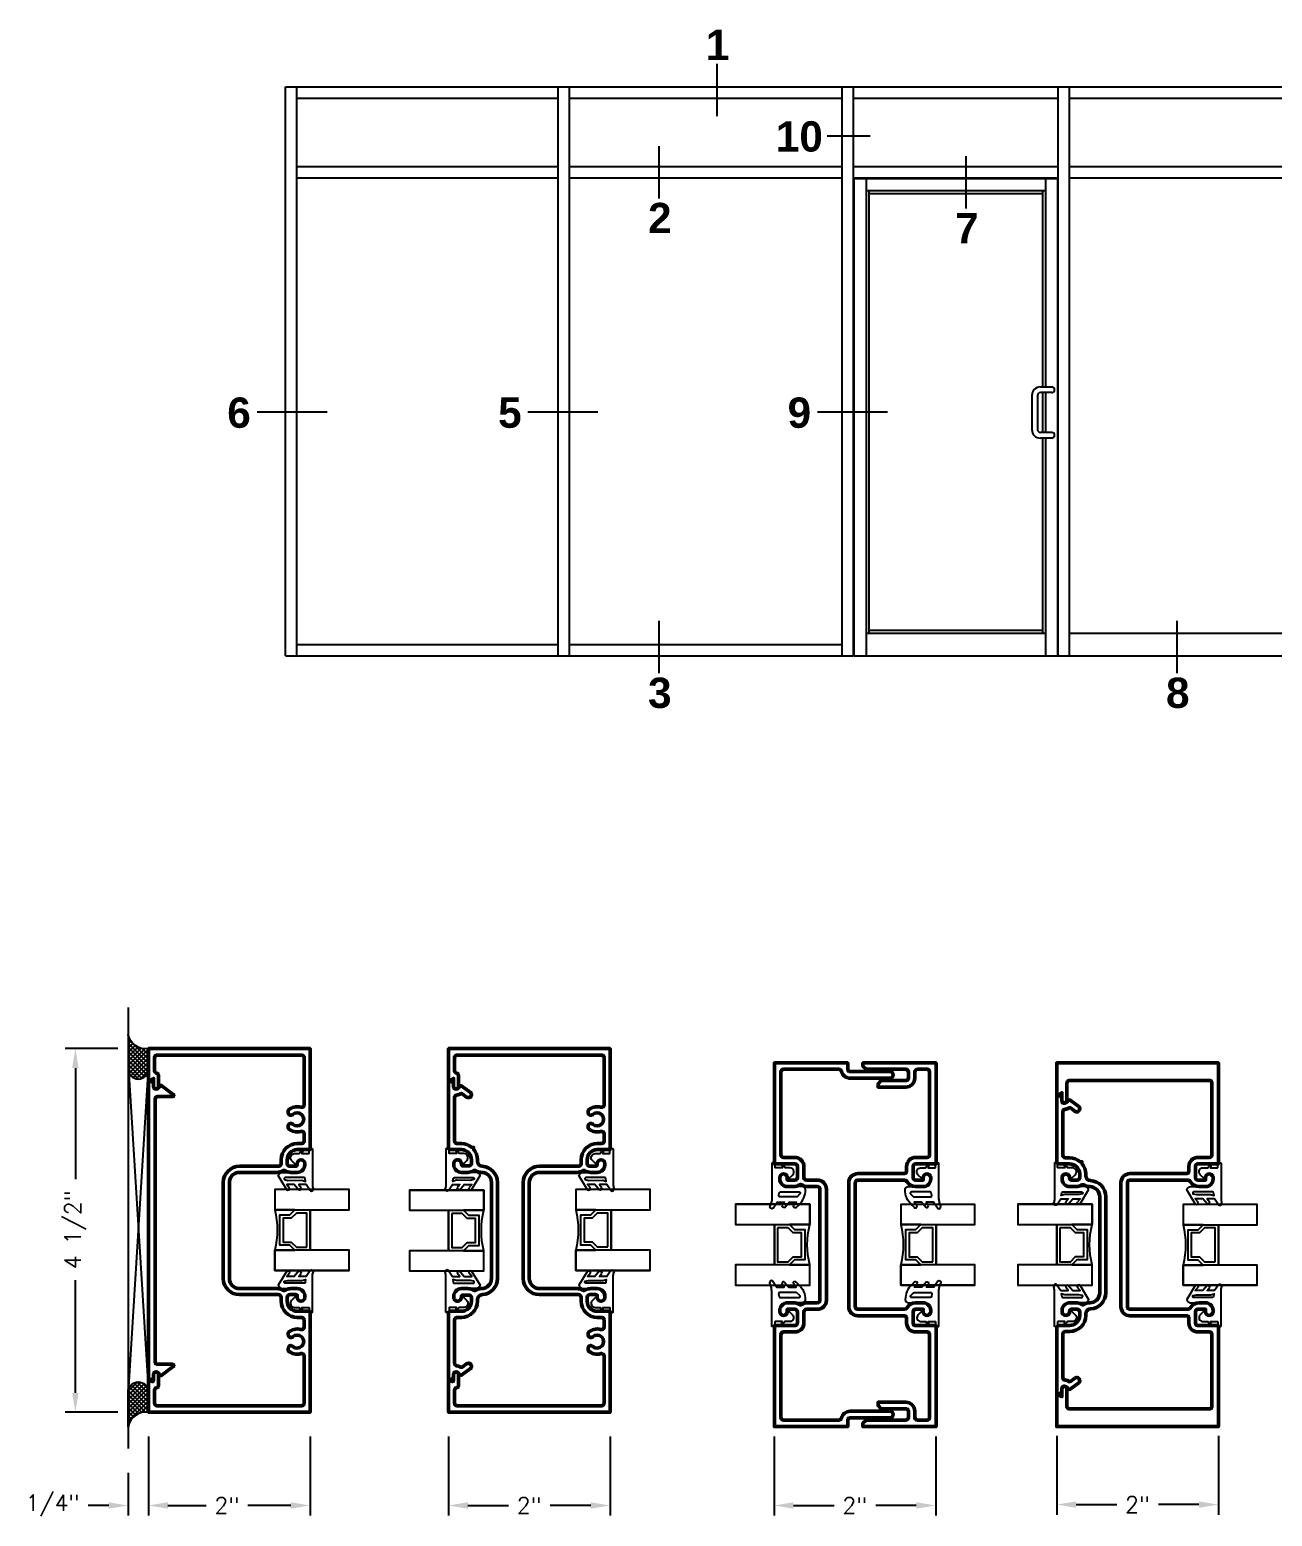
# Model space of a CAD drawing. Extents: x 0 to 63.4, y 0 to 11.8.
# Drawn here: x 0.068 to 3.913, y 5.758 to 10.357 of the extents above; entities that cross this region are included whole.
import ezdxf
from ezdxf.enums import TextEntityAlignment as Align

# ---------------------------------------------------------------- set-up
doc = ezdxf.new("R2010")
doc.units = 0
doc.header["$MEASUREMENT"] = 0
doc.layers.get('Defpoints').update_dxf_attribs({"linetype": 'CONTINUOUS'})
for name, color, linetype in [('R-Anno-Dims', 3, 'CONTINUOUS'), ('R-Anno-Text', 6, 'CONTINUOUS'), ('R-Det1', 4, 'CONTINUOUS'), ('R-Det2', 2, 'CONTINUOUS'), ('R-Det3', 5, 'CONTINUOUS'), ('R-Otln', 1, 'CONTINUOUS'), ('R-Pat1', 5, 'CONTINUOUS')]:
    doc.layers.add(name, color=color, linetype=linetype)
doc.styles.get("Standard").update_dxf_attribs({"font": 'simplex'})
doc.styles.add('style1', font='arialbd.ttf')
doc.dimstyles.new('1-4size', dxfattribs={"dimtxt": 0.05, "dimasz": 0.06, "dimexe": 0.03125, "dimexo": 0.03125, "dimgap": 0.03125, "dimtad": 0, "dimdec": 5, "dimlfac": 4, "dimzin": 4, "dimdsep": 46, "dimlunit": 5, "dimtxsty": 'Standard', "dimcen": 0, "dimclrd": 256, "dimclre": 256, "dimclrt": 256, "dimadec": 0, "dimazin": 1, "dimtfac": 1, "dimtdec": 5, "dimtofl": 0, "dimtmove": 0, "dimatfit": 3, "dimfxl": 1, "dimfrac": 2, "dimtolj": 1, "dimtzin": 4, "dimarcsym": 0})
pattern_1 = [(45, (0.049495, 5.424134), (-0.006629126, 0.006629126), []), (135, (0.049495, 5.424134), (-0.006629126, -0.006629126), [])]

# ---------------------------------------------------------------- blocks, each defined once
blk = doc.blocks.new('*D203')
at = {"layer": 'Defpoints', "color": 0, "transparency": 16777216}
for p in [(0.4361, 6.0359), (0.3728, 5.9244), (0.4361, 5.7917)]:
    blk.add_point(p, dxfattribs=at)
at = {"layer": 'R-Anno-Dims', "lineweight": -2, "transparency": 16777216}
for p, q in [((0.4361, 6.0046), (0.4361, 5.7604)), ((0.3728, 5.8931), (0.3728, 5.7604)), ((0.3128, 5.7917), (0.249, 5.7917)), ((0.4961, 5.7917), (0.5561, 5.7917))]:
    blk.add_line(p, q, dxfattribs=at)
at = {"layer": 'R-Anno-Dims', "transparency": 16777216}
for points in [[(0.3128, 5.8017), (0.3128, 5.7817), (0.3728, 5.7917)], [(0.4961, 5.8017), (0.4961, 5.7817), (0.4361, 5.7917)]]:
    blk.add_solid(points, dxfattribs=at)
at = {"layer": 'R-Anno-Dims', "transparency": 16777216, "insert": (0.1392, 5.7917), "char_height": 0.05, "attachment_point": 5}
blk.add_mtext('\\A1;1/4"', dxfattribs=at)
blk = doc.blocks.new('*D183')
at = {"layer": 'Defpoints', "color": 0, "transparency": 16777216}
for p in [(0.4361, 6.0359), (0.9361, 6.0359), (0.9361, 5.7917)]:
    blk.add_point(p, dxfattribs=at)
at = {"layer": 'R-Anno-Dims', "lineweight": -2, "transparency": 16777216}
for p, q in [((0.4361, 6.0046), (0.4361, 5.7604)), ((0.9361, 6.0046), (0.9361, 5.7604)), ((0.4961, 5.7917), (0.6142, 5.7917)), ((0.8761, 5.7917), (0.7433, 5.7917))]:
    blk.add_line(p, q, dxfattribs=at)
at = {"layer": 'R-Anno-Dims', "transparency": 16777216}
for points in [[(0.4961, 5.8017), (0.4961, 5.7817), (0.4361, 5.7917)], [(0.8761, 5.8017), (0.8761, 5.7817), (0.9361, 5.7917)]]:
    blk.add_solid(points, dxfattribs=at)
at = {"layer": 'R-Anno-Dims', "transparency": 16777216, "insert": (0.6788, 5.7917), "char_height": 0.05, "attachment_point": 5}
blk.add_mtext('\\A1;2"', dxfattribs=at)
blk = doc.blocks.new('*D184')
at = {"layer": 'Defpoints', "color": 0, "transparency": 16777216}
for p in [(0.3728, 7.2049), (0.2097, 6.0799), (0.3728, 6.0799)]:
    blk.add_point(p, dxfattribs=at)
at = {"layer": 'R-Anno-Dims', "lineweight": -2, "transparency": 16777216}
for p, q in [((0.3416, 7.2049), (0.1785, 7.2049)), ((0.2097, 7.1449), (0.2097, 6.8008)), ((0.2097, 6.1399), (0.2097, 6.4883)), ((0.3416, 6.0799), (0.1785, 6.0799))]:
    blk.add_line(p, q, dxfattribs=at)
at = {"layer": 'R-Anno-Dims', "transparency": 16777216}
for points in [[(0.1997, 7.1449), (0.2197, 7.1449), (0.2097, 7.2049)], [(0.1997, 6.1399), (0.2197, 6.1399), (0.2097, 6.0799)]]:
    blk.add_solid(points, dxfattribs=at)
at = {"layer": 'R-Anno-Dims', "transparency": 16777216, "insert": (0.2097, 6.6445), "char_height": 0.05, "attachment_point": 5, "rotation": 90}
blk.add_mtext('\\A1;4 1/2"', dxfattribs=at)
blk = doc.blocks.new('*D185')
at = {"layer": 'Defpoints', "color": 0, "transparency": 16777216}
for p in [(1.3642, 6.0359), (1.8642, 6.0359), (1.8642, 5.7917)]:
    blk.add_point(p, dxfattribs=at)
at = {"layer": 'R-Anno-Dims', "lineweight": -2, "transparency": 16777216}
for p, q in [((1.3642, 6.0046), (1.3642, 5.7604)), ((1.8642, 6.0046), (1.8642, 5.7604)), ((1.4242, 5.7917), (1.5497, 5.7917)), ((1.8042, 5.7917), (1.6788, 5.7917))]:
    blk.add_line(p, q, dxfattribs=at)
at = {"layer": 'R-Anno-Dims', "transparency": 16777216}
for points in [[(1.4242, 5.8017), (1.4242, 5.7817), (1.3642, 5.7917)], [(1.8042, 5.8017), (1.8042, 5.7817), (1.8642, 5.7917)]]:
    blk.add_solid(points, dxfattribs=at)
at = {"layer": 'R-Anno-Dims', "transparency": 16777216, "insert": (1.6142, 5.7917), "char_height": 0.05, "attachment_point": 5}
blk.add_mtext('\\A1;2"', dxfattribs=at)
blk = doc.blocks.new('P2728')
at = {"layer": 'R-Det2'}
blk.add_lwpolyline([(0.442, -0.028), (0.406, -0.064, -0.209411), (0.222, -0.144, -0.414214), (0.182, -0.104), (0.182, 0.096, 0.414214), (0.102, 0.176), (0.064, 0.176, 0.388879), (0.024, 0.139), (0.023, 0.123, 0.440011), (0.063, 0.08), (0.077, 0.08, -0.668179), (0.084, 0.063), (0.035, 0.015, -0.668179), (-0.05, 0.05), (-0.05, 0.109), (-0.09, 0.137, -0.836323), (-0.083, 0.151), (-0.05, 0.142), (-0.05, 0.226, 0.414214), (-0.056, 0.232), (-0.106, 0.232, -0.414214), (-0.112, 0.238), (-0.112, 0.266, -0.414214), (-0.106, 0.272), (0.332, 0.272, 0.082176), (0.38, 0.28), (0.426, 0.297)], format="xyb", dxfattribs=at)
at = {"layer": 'R-Det2', "lineweight": 25}
blk.add_lwpolyline([(0.26, 0.181, 0.372312), (0.247, 0.166), (0.247, -0.064, 0.668179), (0.273, -0.075), (0.307, -0.041, 0.198912), (0.311, -0.03), (0.311, 0.171, 0.457395), (0.294, 0.186)], format="xyb", close=True, dxfattribs=at)
at = {"layer": 'R-Det2'}
for points in [[(0.45, 0.257), (0.376, 0.208), (0.376, 0.117), (0.418, 0.148)], [(0.443, 0.118), (0.376, 0.061), (0.376, -0.031), (0.414, 0.001)]]:
    blk.add_lwpolyline(points, dxfattribs=at)
at = {"layer": 'R-Det2', "ltscale": 0.1}
for centre, radius, start, end in [((0.433, 0.274), 0.0237, 292.2345, 112.2345), ((0.427, -0.015), 0.0199, 310.2978, 130.2978), ((0.414, 0.118), 0.0297, 360, 81.5397)]:
    blk.add_arc(centre, radius, start, end, dxfattribs=at)
blk = doc.blocks.new('*D218')
at = {"layer": 'Defpoints', "color": 0, "transparency": 16777216}
for p in [(2.3716, 6.0359), (2.8716, 6.0359), (2.8716, 5.7918)]:
    blk.add_point(p, dxfattribs=at)
at = {"layer": 'R-Anno-Dims', "lineweight": -2, "transparency": 16777216}
for p, q in [((2.3716, 6.0047), (2.3716, 5.7605)), ((2.8716, 6.0047), (2.8716, 5.7605)), ((2.4316, 5.7918), (2.557, 5.7918)), ((2.8116, 5.7918), (2.6862, 5.7918))]:
    blk.add_line(p, q, dxfattribs=at)
at = {"layer": 'R-Anno-Dims', "transparency": 16777216}
for points in [[(2.4316, 5.8018), (2.4316, 5.7818), (2.3716, 5.7918)], [(2.8116, 5.8018), (2.8116, 5.7818), (2.8716, 5.7918)]]:
    blk.add_solid(points, dxfattribs=at)
at = {"layer": 'R-Anno-Dims', "transparency": 16777216, "insert": (2.6216, 5.7918), "char_height": 0.05, "attachment_point": 5}
blk.add_mtext('\\A1;2"', dxfattribs=at)
blk = doc.blocks.new('*D219')
at = {"layer": 'Defpoints', "color": 0, "transparency": 16777216}
for p in [(3.2462, 6.0386), (3.7462, 6.0386), (3.7462, 5.7945)]:
    blk.add_point(p, dxfattribs=at)
at = {"layer": 'R-Anno-Dims', "lineweight": -2, "transparency": 16777216}
for p, q in [((3.2462, 6.0074), (3.2462, 5.7632)), ((3.7462, 6.0074), (3.7462, 5.7632)), ((3.3062, 5.7945), (3.4316, 5.7945)), ((3.6862, 5.7945), (3.5608, 5.7945))]:
    blk.add_line(p, q, dxfattribs=at)
at = {"layer": 'R-Anno-Dims', "transparency": 16777216}
for points in [[(3.3062, 5.8045), (3.3062, 5.7845), (3.2462, 5.7945)], [(3.6862, 5.8045), (3.6862, 5.7845), (3.7462, 5.7945)]]:
    blk.add_solid(points, dxfattribs=at)
at = {"layer": 'R-Anno-Dims', "transparency": 16777216, "insert": (3.4962, 5.7945), "char_height": 0.05, "attachment_point": 5}
blk.add_mtext('\\A1;2"', dxfattribs=at)
blk = doc.blocks.new('Door elevation')
at = {"layer": 'R-Otln'}
for p, q in [((101.0679, -1.628), (101.0679, 0.132)), ((101.0679, 0.132), (104.4078, 0.132)), ((101.1031, -1.628), (101.1031, 0.132)), ((101.1031, 0.0968), (101.9117, 0.0968)), ((101.9117, -1.628), (101.9117, 0.132)), ((101.9469, -1.628), (101.9469, 0.132)), ((101.9469, 0.0968), (102.7906, 0.0968)), ((102.7906, -1.628), (102.7906, 0.132)), ((102.8258, -1.628), (102.8258, 0.132)), ((102.8258, 0.0968), (103.4586, 0.0968)), ((103.4586, -1.628), (103.4586, 0.132)), ((103.4937, -1.628), (103.4937, 0.132)), ((103.4937, 0.0968), (104.3375, 0.0968)), ((104.3375, -1.628), (104.3375, 0.132)), ((104.4078, -1.628), (104.4078, 0.132)), ((101.1031, -0.1141), (101.9117, -0.1141)), ((101.9469, -0.1141), (102.7906, -0.1141)), ((102.8258, -0.1141), (103.4586, -0.1141)), ((103.4937, -0.1141), (104.3375, -0.1141)), ((101.1031, -0.1493), (101.9117, -0.1493)), ((101.9469, -0.1493), (102.7906, -0.1493)), ((102.8258, -0.1493), (103.4586, -0.1493)), ((102.828, -0.1515), (103.4575, -0.1515)), ((102.828, -1.628), (102.828, -0.1515)), ((102.8653, -1.628), (102.8653, -0.1515)), ((103.4201, -0.7964), (103.4201, -0.1515)), ((103.4575, -1.628), (103.4575, -0.1515)), ((103.4937, -0.1493), (104.3375, -0.1493)), ((102.8653, -0.1888), (103.4201, -0.1888)), ((102.8741, -1.5577), (102.8741, -0.1888)), ((102.8741, -0.1976), (103.4113, -0.1976)), ((103.4113, -0.7964), (103.4113, -0.1888)), ((103.3773, -0.8227), (103.3773, -0.9282)), ((103.3948, -0.8227), (103.3948, -0.9282)), ((103.4388, -0.7964), (103.4036, -0.7964)), ((103.4388, -0.8139), (103.4036, -0.8139)), ((103.4113, -0.937), (103.4113, -0.8139)), ((103.4201, -0.937), (103.4201, -0.8139)), ((103.4388, -0.937), (103.4036, -0.937)), ((103.4388, -0.9546), (103.4036, -0.9546)), ((103.4113, -1.5577), (103.4113, -0.9546)), ((103.4201, -1.628), (103.4201, -0.9546)), ((102.8653, -1.5577), (103.4201, -1.5577)), ((102.8741, -1.5489), (103.4113, -1.5489)), ((103.4937, -1.5577), (104.3375, -1.5577)), ((101.1031, -1.5929), (101.9117, -1.5929)), ((101.9469, -1.5929), (102.7906, -1.5929)), ((101.0679, -1.628), (102.8258, -1.628)), ((102.828, -1.628), (103.4575, -1.628)), ((103.4586, -1.628), (104.4078, -1.628))]:
    blk.add_line(p, q, dxfattribs=at)
for centre, radius, start, end in [((103.4036, -0.8227), 0.0264, 90, 180), ((103.4036, -0.8227), 0.00879, 90, 180), ((103.4388, -0.8051), 0.00879, 270, 90), ((103.4036, -0.9282), 0.0264, 180, 270), ((103.4036, -0.9282), 0.00879, 180, 270), ((103.4388, -0.9458), 0.00879, 270, 90)]:
    blk.add_arc(centre, radius, start, end, dxfattribs=at)
blk = doc.blocks.new('P2728 compress')
at = {"layer": 'R-Det2'}
blk.add_lwpolyline([(176.266, 42.927), (176.372, 42.753, -0.301952), (176.324, 42.713), (176.124, 42.713, 0.414214), (176.044, 42.633), (176.044, 42.594, 0.388879), (176.081, 42.554), (176.097, 42.553, 0.440011), (176.14, 42.593), (176.14, 42.607, -0.668179), (176.157, 42.614), (176.206, 42.566, -0.668179), (176.17, 42.48), (176.111, 42.48), (176.083, 42.441, -0.836323), (176.069, 42.447), (176.078, 42.48), (175.994, 42.48, 0.414214), (175.988, 42.474), (175.988, 42.424, -0.414214), (175.982, 42.418), (175.954, 42.418, -0.414214), (175.948, 42.424), (175.948, 42.862, 0.083245), (175.94, 42.911), (175.94, 42.911)], format="xyb", dxfattribs=at)
for points in [[(175.978, 42.937), (176.028, 42.864), (176.119, 42.864), (176.088, 42.905)], [(176.117, 42.931), (176.175, 42.864), (176.267, 42.864), (176.235, 42.902)]]:
    blk.add_lwpolyline(points, dxfattribs=at)
at = {"layer": 'R-Det2', "lineweight": 25}
blk.add_lwpolyline([(176.039, 42.79, 0.372312), (176.054, 42.778), (176.284, 42.778, 0.668179), (176.295, 42.803), (176.252, 42.812), (176.078, 42.811), (176.034, 42.824)], format="xyb", close=True, dxfattribs=at)
at = {"layer": 'R-Det2', "ltscale": 0.1}
for centre, radius, start, end in [((175.962, 42.92), 0.0237, 22.2345, 202.2345), ((176.117, 42.901), 0.0297, 90, 171.5397), ((176.251, 42.914), 0.0199, 40.2978, 220.2978)]:
    blk.add_arc(centre, radius, start, end, dxfattribs=at)

msp = doc.modelspace()

# ---------------------------------------------------------------- hatches: boundary and pattern name
at = {"layer": 'R-Pat1'}
h = msp.add_hatch(dxfattribs=at)
h.set_pattern_fill('ANSI37', color=256, scale=0.075, style=0)
h.set_pattern_definition(pattern_1)
h.paths.add_polyline_path([(0.3728292, 7.1424057), (0.3728292, 7.2495553, 0.406088976), (0.4361419, 7.2049057), (0.4361419, 7.1424057), (0.4358955, 7.1384641, -0.939451221)])
h = msp.add_hatch(dxfattribs=at)
h.set_pattern_fill('ANSI37', color=256, scale=0.075, style=0)
h.set_pattern_definition(pattern_1)
h.paths.add_polyline_path([(0.3728292, 6.0352561, -0.406088976), (0.4361419, 6.0799057), (0.4361419, 6.1424057), (0.4358955, 6.1463473, 0.939451221), (0.3728292, 6.1424057)])

# ---------------------------------------------------------------- linework, layer by layer
at = {"layer": 'R-Anno-Text'}
for p, q in [((2.1941521, 10.2508583), (2.1941521, 10.0894469)), ((2.6692119, 10.0274963), (2.5362897, 10.0274963)), ((2.015326, 9.9963703), (2.015326, 9.8349589)), ((2.9653033, 9.9652316), (2.9653033, 9.8038201)), ((0.988369, 9.173139), (0.7720347, 9.173139)), ((1.8264912, 9.173139), (1.6101569, 9.173139)), ((2.7220894, 9.173139), (2.5057551, 9.173139)), ((2.015326, 8.5277979), (2.015326, 8.3663865)), ((3.6179916, 8.5277979), (3.6179916, 8.3663865))]:
    msp.add_line(p, q, dxfattribs=at)
at = {"layer": 'R-Det1', "color": 5}
msp.add_line((0.3728292, 7.3324456), (0.3728292, 5.9684456), dxfattribs=at)
at = {"layer": 'R-Det1', "color": 4, "linetype": 'Continuous', "lineweight": 50}
msp.add_lwpolyline([(0.4561419, 6.6424057), (0.4561419, 7.0486557, -0.414213562), (0.4638919, 7.0564057), (0.5103919, 7.0564057, 0.722145632), (0.5126309, 7.063164), (0.4743523, 7.0916557), (0.4648719, 7.0821755, -0.668184624), (0.4516419, 7.0876555), (0.4516419, 7.0956557, 0.414216407), (0.4438919, 7.1034057), (0.4361419, 7.1034057), (0.4361419, 6.6424057), (0.4361419, 6.1814057), (0.4438919, 6.1814057, 0.414216407), (0.4516419, 6.1891557), (0.4516419, 6.197156, -0.668184624), (0.4648719, 6.202636), (0.4743523, 6.1931557), (0.5126309, 6.2216475, 0.722145632), (0.5103919, 6.2284057), (0.4638919, 6.2284057, -0.414213562), (0.4561419, 6.2361557)], format="xyb", close=True, dxfattribs=at)
at = {"layer": 'R-Det1', "lineweight": 50}
for points in [[(1.4409421, 6.4577057, 0.145286571), (1.4240671, 6.4626557), (1.4039921, 6.4626557, 0.415053763), (1.3807421, 6.4394057), (1.3807421, 6.4352807, 1.012901092), (1.4039921, 6.4355807), (1.4039921, 6.4376557, -0.414213562), (1.4089921, 6.4426557), (1.4274921, 6.4426557, -0.416132723), (1.4352421, 6.4349057), (1.4352421, 6.4236557, -0.414213562), (1.4039921, 6.3924057), (1.3692421, 6.3924057, 0.414213562), (1.3642421, 6.3874057), (1.3642421, 6.1839057, 0.414213562), (1.3667421, 6.1814057), (1.3719921, 6.1814057, 0.412903226), (1.3797421, 6.1891557), (1.3797421, 6.1971557, -0.669038966), (1.3929671, 6.2026557), (1.3993862, 6.1962197, 0.372650912), (1.4059129, 6.1957405), (1.4321171, 6.2152557, 0.238328156), (1.4352421, 6.2214557), (1.4352421, 6.2222807, 0.615742841), (1.4202671, 6.2298057), (1.4063421, 6.2194307, -0.3082191), (1.4020421, 6.2193057, 0.121337447), (1.3899921, 6.2235557, -0.384292738), (1.3829921, 6.2312557), (1.3829921, 6.3661557, -0.416670611), (1.3904921, 6.3736557), (1.4039921, 6.3736557, 0.414213562), (1.4539921, 6.4236557), (1.4539921, 6.4284993, -0.398640607), (1.4686639, 6.4439771, 0.398640607), (1.5159921, 6.4939057), (1.5159921, 6.7909057, 0.398640607), (1.4686639, 6.8408343, -0.398640607), (1.4539921, 6.8563121), (1.4539921, 6.8611557, 0.178683048), (1.4419991, 6.8936437), (1.4419991, 6.8991627), (1.4364801, 6.8991627, 0.178683048), (1.4039921, 6.9111557), (1.3904921, 6.9111557, -0.413333333), (1.3829921, 6.9186557), (1.3829921, 7.0535807, -0.384292738), (1.3899921, 7.0612807, 0.125027091), (1.4020421, 7.0655307, -0.3082191), (1.4063421, 7.0654057), (1.4202671, 7.0550307, 0.615742841), (1.4352421, 7.0625557), (1.4352421, 7.0633557, 0.239176885), (1.4321171, 7.0695807), (1.4059077, 7.0890777, 0.372121531), (1.3993879, 7.0886015), (1.3929671, 7.0821807, -0.667873573), (1.3797421, 7.0876557), (1.3797421, 7.0956557, 0.416132723), (1.3719921, 7.1034057), (1.3667421, 7.1034057, 0.414213562), (1.3642421, 7.1009057), (1.3642421, 6.8974057, 0.414213562), (1.3692421, 6.8924057), (1.4039921, 6.8924057, -0.414213562), (1.4352421, 6.8611557), (1.4352421, 6.8499057, -0.412903226), (1.4274921, 6.8421557), (1.4089921, 6.8421557, -0.414213562), (1.4039921, 6.8471557), (1.4039921, 6.8492557, 1.011839456), (1.3807421, 6.8495307), (1.3807421, 6.8454057, 0.413978903), (1.4039921, 6.8221557), (1.4240671, 6.8221557, 0.143865672), (1.4409421, 6.8271307, -0.292539715), (1.4493171, 6.8271307, 0.142565659), (1.466131, 6.8221559, -0.412912468), (1.4972421, 6.7909062), (1.4972421, 6.4939056, -0.413515847), (1.4660666, 6.4626557, 0.143455795), (1.4493171, 6.4577057, -0.292539715)], [(3.3229324, 6.4136564, 0.145286571), (3.3060574, 6.4186064), (3.2859824, 6.4186064, 0.415053763), (3.2627324, 6.3953564), (3.2627324, 6.3912314, 1.012901092), (3.2859824, 6.3915314), (3.2859824, 6.3936064, -0.414213562), (3.2909824, 6.3986064), (3.3094824, 6.3986064, -0.416132723), (3.3172324, 6.3908564), (3.3172324, 6.3796064, -0.414213562), (3.2859824, 6.3483564), (3.2512324, 6.3483564, 0.414213562), (3.2462324, 6.3433564), (3.2462324, 6.1398564, 0.414213562), (3.2487324, 6.1373564), (3.2539824, 6.1373564, 0.412903226), (3.2617324, 6.1451064), (3.2617324, 6.1531064, -0.669038966), (3.2749574, 6.1586064), (3.2813765, 6.1521704, 0.372650912), (3.2879031, 6.1516912), (3.3141074, 6.1712064, 0.238328156), (3.3172324, 6.1774064), (3.3172324, 6.1782314, 0.615742841), (3.3022574, 6.1857564), (3.2883324, 6.1753814, -0.3082191), (3.2840324, 6.1752564, 0.121337447), (3.2719824, 6.1795064, -0.384292738), (3.2649824, 6.1872064), (3.2649824, 6.3221064, -0.416670611), (3.2724824, 6.3296064), (3.2859824, 6.3296064, 0.414213562), (3.3359824, 6.3796064), (3.3359824, 6.38445, -0.398640607), (3.3506542, 6.3999279, 0.398640607), (3.3979824, 6.4498564), (3.3979824, 6.7468564, 0.398640607), (3.3506542, 6.796785, -0.398640607), (3.3359824, 6.8122629), (3.3359824, 6.8171064, 0.178683048), (3.3239894, 6.8495944), (3.3239894, 6.8551134), (3.3184704, 6.8551134, 0.178683048), (3.2859824, 6.8671064), (3.2724824, 6.8671064, -0.413333333), (3.2649824, 6.8746064), (3.2649824, 7.0095314, -0.384292738), (3.2719824, 7.0172314, 0.125027091), (3.2840324, 7.0214814, -0.3082191), (3.2883324, 7.0213564), (3.3022574, 7.0109814, 0.615742841), (3.3172324, 7.0185064), (3.3172324, 7.0193064, 0.239176885), (3.3141074, 7.0255314), (3.287898, 7.0450284, 0.372121531), (3.2813782, 7.0445522), (3.2749574, 7.0381314, -0.667873573), (3.2617324, 7.0436064), (3.2617324, 7.0516064, 0.416132723), (3.2539824, 7.0593564), (3.2487324, 7.0593564, 0.414213562), (3.2462324, 7.0568564), (3.2462324, 6.8533564, 0.414213562), (3.2512324, 6.8483564), (3.2859824, 6.8483564, -0.414213562), (3.3172324, 6.8171064), (3.3172324, 6.8058564, -0.412903226), (3.3094824, 6.7981064), (3.2909824, 6.7981064, -0.414213562), (3.2859824, 6.8031064), (3.2859824, 6.8052064, 1.011839456), (3.2627324, 6.8054814), (3.2627324, 6.8013564, 0.413978903), (3.2859824, 6.7781064), (3.3060574, 6.7781064, 0.143865672), (3.3229324, 6.7830814, -0.292539715), (3.3313074, 6.7830814, 0.142565659), (3.3481213, 6.7781067, -0.412912468), (3.3792324, 6.746857), (3.3792324, 6.4498563, -0.413515847), (3.3480569, 6.4186064, 0.143455795), (3.3313074, 6.4136564, -0.292539715)]]:
    msp.add_lwpolyline(points, format="xyb", close=True, dxfattribs=at)
at = {"layer": 'R-Det2'}
for points in [[(1.0565669, 6.5186101), (1.056567, 6.5811101), (0.8267668, 6.5811101), (0.8267668, 6.5186101), (1.056567, 6.5186101), (0.8267668, 6.5186101), (0.8267668, 6.5811101), (0.8892668, 6.5811101), (0.8737668, 6.5966101), (0.8425168, 6.5966101), (0.8425168, 6.6906101), (0.8737668, 6.6906101), (0.8892668, 6.7061101), (0.9362668, 6.7061101), (0.9362668, 6.5811101), (0.9362668, 6.7061101), (1.056567, 6.7061101), (1.056567, 6.7686101), (0.8267668, 6.7686101), (0.8267668, 6.7061101), (0.8892668, 6.7061101), (0.8267668, 6.7061101, -0.123310184), (0.8267668, 6.5811101, 1.56900442)], [(1.2438169, 6.767284), (1.2438169, 6.704784), (1.473617, 6.704784), (1.473617, 6.767284), (1.2438169, 6.767284), (1.473617, 6.767284), (1.473617, 6.704784), (1.411117, 6.704784), (1.426617, 6.689284), (1.457867, 6.689284), (1.457867, 6.595284), (1.426617, 6.595284), (1.411117, 6.579784), (1.364117, 6.579784), (1.364117, 6.704784), (1.364117, 6.579784), (1.2438169, 6.579784), (1.2438169, 6.517284), (1.473617, 6.517284), (1.473617, 6.579784), (1.411117, 6.579784), (1.473617, 6.579784, -0.123310184), (1.473617, 6.704784, 1.56900442)], [(1.9878844, 6.5188996), (1.9878844, 6.5813996), (1.7580843, 6.5813996), (1.7580843, 6.5188996), (1.9878844, 6.5188996), (1.7580843, 6.5188996), (1.7580843, 6.5813996), (1.8205843, 6.5813996), (1.8050843, 6.5968996), (1.7738343, 6.5968996), (1.7738343, 6.6908996), (1.8050843, 6.6908996), (1.8205843, 6.7063996), (1.8675843, 6.7063996), (1.8675843, 6.5813996), (1.8675843, 6.7063996), (1.9878844, 6.7063996), (1.9878844, 6.7688996), (1.7580843, 6.7688996), (1.7580843, 6.7063996), (1.8205843, 6.7063996), (1.7580843, 6.7063996, -0.123310184), (1.7580843, 6.5813996, 1.56900442)], [(2.2523889, 6.7233604), (2.2523889, 6.6608604), (2.482189, 6.6608604), (2.482189, 6.7233604), (2.2523889, 6.7233604), (2.482189, 6.7233604), (2.482189, 6.6608604), (2.419689, 6.6608604), (2.435189, 6.6453604), (2.466439, 6.6453604), (2.466439, 6.5513604), (2.435189, 6.5513604), (2.419689, 6.5358604), (2.372689, 6.5358604), (2.372689, 6.6608604), (2.372689, 6.5358604), (2.2523889, 6.5358604), (2.2523889, 6.4733604), (2.482189, 6.4733604), (2.482189, 6.5358604), (2.419689, 6.5358604), (2.482189, 6.5358604, -0.123310184), (2.482189, 6.6608604, 1.56900442)], [(2.9932391, 6.4731348), (2.9932391, 6.5356348), (2.763439, 6.5356348), (2.763439, 6.4731348), (2.9932391, 6.4731348), (2.763439, 6.4731348), (2.763439, 6.5356348), (2.825939, 6.5356348), (2.810439, 6.5511348), (2.779189, 6.5511348), (2.779189, 6.6451348), (2.810439, 6.6451348), (2.825939, 6.6606348), (2.872939, 6.6606348), (2.872939, 6.5356348), (2.872939, 6.6606348), (2.9932391, 6.6606348), (2.9932391, 6.7231348), (2.763439, 6.7231348), (2.763439, 6.6606348), (2.825939, 6.6606348), (2.763439, 6.6606348, -0.123310184), (2.763439, 6.5356348, 1.56900442)], [(3.1258073, 6.7233828), (3.1258072, 6.6608828), (3.3556074, 6.6608828), (3.3556074, 6.7233828), (3.1258072, 6.7233828), (3.3556074, 6.7233828), (3.3556074, 6.6608828), (3.2931074, 6.6608828), (3.3086074, 6.6453828), (3.3398574, 6.6453828), (3.3398574, 6.5513828), (3.3086074, 6.5513828), (3.2931074, 6.5358828), (3.2461074, 6.5358828), (3.2461074, 6.6608828), (3.2461074, 6.5358828), (3.1258072, 6.5358828), (3.1258072, 6.4733828), (3.3556074, 6.4733828), (3.3556074, 6.5358828), (3.2931074, 6.5358828), (3.3556074, 6.5358828, -0.123310184), (3.3556074, 6.6608828, 1.56900442)], [(3.8666575, 6.4727414), (3.8666575, 6.5352414), (3.6368574, 6.5352414), (3.6368574, 6.4727414), (3.8666575, 6.4727414), (3.6368574, 6.4727414), (3.6368574, 6.5352414), (3.6993574, 6.5352414), (3.6838574, 6.5507414), (3.6526074, 6.5507414), (3.6526074, 6.6447414), (3.6838574, 6.6447414), (3.6993574, 6.6602414), (3.7463574, 6.6602414), (3.7463574, 6.5352414), (3.7463574, 6.6602414), (3.8666575, 6.6602414), (3.8666575, 6.7227414), (3.6368574, 6.7227414), (3.6368574, 6.6602414), (3.6993574, 6.6602414), (3.6368574, 6.6602414, -0.123310184), (3.6368574, 6.5352414, 1.56900442)]]:
    msp.add_lwpolyline(points, format="xyb", dxfattribs=at)
for points in [[(0.9262668, 6.5911101), (0.9262668, 6.6961101), (0.893409, 6.6961101), (0.877909, 6.6806101), (0.8525168, 6.6806101), (0.8525168, 6.6066101), (0.877909, 6.6066101), (0.893409, 6.5911101), (0.9262668, 6.5911101)], [(1.374117, 6.694784), (1.374117, 6.589784), (1.4069749, 6.589784), (1.4224749, 6.605284), (1.447867, 6.605284), (1.447867, 6.679284), (1.4224749, 6.679284), (1.4069749, 6.694784), (1.374117, 6.694784)], [(1.8575843, 6.5913996), (1.8575843, 6.6963996), (1.8247264, 6.6963996), (1.8092264, 6.6808996), (1.7838343, 6.6808996), (1.7838343, 6.6068996), (1.8092264, 6.6068996), (1.8247264, 6.5913996), (1.8575843, 6.5913996)], [(2.382689, 6.6508604), (2.382689, 6.5458604), (2.4155469, 6.5458604), (2.4310469, 6.5613604), (2.456439, 6.5613604), (2.456439, 6.6353604), (2.4310469, 6.6353604), (2.4155469, 6.6508604), (2.382689, 6.6508604)], [(2.862939, 6.5456348), (2.862939, 6.6506348), (2.8300811, 6.6506348), (2.8145811, 6.6351348), (2.789189, 6.6351348), (2.789189, 6.5611348), (2.8145811, 6.5611348), (2.8300811, 6.5456348), (2.862939, 6.5456348)], [(3.2561074, 6.6508828), (3.2561074, 6.5458828), (3.2889652, 6.5458828), (3.3044652, 6.5613828), (3.3298574, 6.5613828), (3.3298574, 6.6353828), (3.3044652, 6.6353828), (3.2889652, 6.6508828), (3.2561074, 6.6508828)], [(3.7363574, 6.5452414), (3.7363574, 6.6502414), (3.7034995, 6.6502414), (3.6879995, 6.6347414), (3.6626074, 6.6347414), (3.6626074, 6.5607414), (3.6879995, 6.5607414), (3.7034995, 6.5452414), (3.7363574, 6.5452414)]]:
    msp.add_lwpolyline(points, dxfattribs=at)
at = {"layer": 'R-Det3'}
for p, q in [((0.3736419, 6.1424057), (0.4361419, 7.1424057)), ((0.3736419, 7.1424057), (0.4361419, 6.1424057))]:
    msp.add_line(p, q, dxfattribs=at)
at = {"layer": 'R-Otln', "lineweight": 50}
for points in [[(0.9173919, 6.3659057), (0.9173944, 6.3433405, -0.504662087), (0.9073647, 6.3359325, 0.274614991), (0.8686442, 6.3265618), (0.8686442, 6.3188616, 0.267949192), (0.8725192, 6.3121499), (0.8725884, 6.31211, 0.334270015), (0.8818404, 6.3132405, -2.352024806), (0.8818404, 6.2840709, 0.334270015), (0.8725884, 6.2852014), (0.8725192, 6.2851615, 0.267949192), (0.8686442, 6.2784498), (0.8686442, 6.2707496, 0.274614242), (0.9073646, 6.2613789, -0.504631265), (0.9173943, 6.2539716), (0.9173919, 6.1076556, -0.414208748), (0.9096419, 6.0999057), (0.4626419, 6.0999057, -0.414213562), (0.4548919, 6.1076557), (0.4548919, 6.1486048, -0.358249069), (0.4611419, 6.1562082, 0.358249069), (0.4673919, 6.1638117), (0.4673919, 6.1971552, 1.000029034), (0.4518919, 6.1971557), (0.4518919, 6.1788076, -0.577350003), (0.4462669, 6.17556), (0.4361419, 6.1814057), (0.4361419, 6.0799057), (0.9361419, 6.0799057), (0.9361419, 6.3924057), (0.8963919, 6.3924057, -0.414213562), (0.8651419, 6.4236557), (0.8651419, 6.4361557, -0.414213562), (0.8728919, 6.4439057), (0.8926419, 6.4439057, -0.414213562), (0.8963919, 6.4401557), (0.8963919, 6.4352807, 1), (0.9196419, 6.4352807), (0.9196419, 6.4394057, 0.415053763), (0.8963919, 6.4626557), (0.8763169, 6.4626558, 0.143865672), (0.8594419, 6.4576808, -0.292539715), (0.8510669, 6.4576808, 0.14306262), (0.8341919, 6.4626558), (0.7173918, 6.4626559, -0.414213201), (0.6861419, 6.4939059), (0.6861419, 6.7909055, -0.414213201), (0.7173918, 6.8221555), (0.8341919, 6.8221556, 0.144487081), (0.8510669, 6.8271056, -0.292539715), (0.8594419, 6.8271056, 0.145286571), (0.8763169, 6.8221556), (0.8963919, 6.8221557, 0.413978903), (0.9196419, 6.8454057), (0.9196419, 6.8495307, 1), (0.8963919, 6.8495307), (0.8963919, 6.8446557, -0.414213562), (0.8926419, 6.8409057), (0.8728919, 6.8409057, -0.414213562), (0.8651419, 6.8486557), (0.8651419, 6.8611557, -0.414213562), (0.8963919, 6.8924057), (0.9361419, 6.8924057), (0.9361419, 7.2049057), (0.4361419, 7.2049057), (0.4361419, 7.1034057), (0.4518919, 7.112499), (0.4518919, 7.0876557, 1.000029034), (0.4673919, 7.0876562), (0.4673919, 7.1209998, 0.358249069), (0.4611419, 7.1286032, -0.358249069), (0.4548919, 7.1362067), (0.4548919, 7.1771557, -0.414213562), (0.4626419, 7.1849057), (0.9096419, 7.1849057, -0.414213562), (0.9173919, 7.1771557), (0.9173919, 7.0308522, -0.504625958), (0.9073622, 7.0234451, 0.274614113), (0.8686418, 7.0140743), (0.8686418, 7.0063741, 0.267949192), (0.8725168, 6.9996624), (0.872586, 6.9996225, 0.334270015), (0.8818381, 7.000753, -2.352024806), (0.8818381, 6.9715834, 0.334270015), (0.872586, 6.9727139), (0.8725168, 6.972674, 0.267949192), (0.8686418, 6.9659623), (0.8686418, 6.9582621, 0.274614113), (0.9073622, 6.9488914, -0.504625958), (0.9173919, 6.9414842), (0.9173919, 6.9189057, -0.414213562), (0.9096419, 6.9111557), (0.8963919, 6.9111557, 0.414213562), (0.8463919, 6.8611557), (0.8463919, 6.8486555, -0.414213562), (0.8386419, 6.8409055), (0.7173919, 6.8409055, 0.414213562), (0.6673919, 6.7909055), (0.6673919, 6.493906, 0.414213562), (0.7173919, 6.443906), (0.8386419, 6.443906, -0.414213562), (0.8463919, 6.436156), (0.8463919, 6.4236557, 0.414213562), (0.8963919, 6.3736557), (0.9096419, 6.3736557, -0.414213562)], [(1.8454921, 6.3659057), (1.8454947, 6.3433405, -0.504662087), (1.835465, 6.3359325, 0.274614991), (1.7967445, 6.3265618), (1.7967445, 6.3188616, 0.267949192), (1.8006195, 6.3121499), (1.8006886, 6.31211, 0.334270015), (1.8099407, 6.3132405, -2.352024806), (1.8099407, 6.2840709, 0.334270015), (1.8006886, 6.2852014), (1.8006195, 6.2851615, 0.267949192), (1.7967445, 6.2784498), (1.7967445, 6.2707496, 0.274614242), (1.8354649, 6.2613789, -0.504631265), (1.8454946, 6.2539716), (1.8454921, 6.1076556, -0.414208748), (1.8377421, 6.0999057), (1.3907421, 6.0999057, -0.414213562), (1.3829921, 6.1076557), (1.3829921, 6.1486048, -0.358249069), (1.3892421, 6.1562082, 0.358249069), (1.3954921, 6.1638117), (1.3954921, 6.1971552, 1.000029034), (1.3799921, 6.1971557), (1.3799921, 6.1788076, -0.577350003), (1.3743672, 6.17556), (1.3642421, 6.1814057), (1.3642421, 6.0799057), (1.8642421, 6.0799057), (1.8642421, 6.3924057), (1.8244921, 6.3924057, -0.414213562), (1.7932421, 6.4236557), (1.7932421, 6.4361557, -0.414213562), (1.8009921, 6.4439057), (1.8207421, 6.4439057, -0.414213562), (1.8244921, 6.4401557), (1.8244921, 6.4352807, 1), (1.8477421, 6.4352807), (1.8477421, 6.4394057, 0.415053763), (1.8244921, 6.4626557), (1.8044171, 6.4626558, 0.143865672), (1.7875421, 6.4576808, -0.292539715), (1.7791671, 6.4576808, 0.14306262), (1.7622921, 6.4626558), (1.6454921, 6.4626559, -0.414213201), (1.6142421, 6.4939059), (1.6142421, 6.7909055, -0.414213201), (1.6454921, 6.8221555), (1.7622921, 6.8221556, 0.144487081), (1.7791671, 6.8271056, -0.292539715), (1.7875421, 6.8271056, 0.145286571), (1.8044171, 6.8221556), (1.8244921, 6.8221557, 0.413978903), (1.8477421, 6.8454057), (1.8477421, 6.8495307, 1), (1.8244921, 6.8495307), (1.8244921, 6.8446557, -0.414213562), (1.8207421, 6.8409057), (1.8009921, 6.8409057, -0.414213562), (1.7932421, 6.8486557), (1.7932421, 6.8611557, -0.414213562), (1.8244921, 6.8924057), (1.8642421, 6.8924057), (1.8642421, 7.2049057), (1.3642421, 7.2049057), (1.3642421, 7.1034057), (1.3799921, 7.112499), (1.3799921, 7.0876557, 1.000029034), (1.3954921, 7.0876562), (1.3954921, 7.1209998, 0.358249069), (1.3892421, 7.1286032, -0.358249069), (1.3829921, 7.1362067), (1.3829921, 7.1771557, -0.414213562), (1.3907421, 7.1849057), (1.8377421, 7.1849057, -0.414213562), (1.8454921, 7.1771557), (1.8454921, 7.0308522, -0.504625958), (1.8354625, 7.0234451, 0.274614113), (1.7967421, 7.0140743), (1.7967421, 7.0063741, 0.267949192), (1.8006171, 6.9996624), (1.8006863, 6.9996225, 0.334270015), (1.8099383, 7.000753, -2.352024806), (1.8099383, 6.9715834, 0.334270015), (1.8006863, 6.9727139), (1.8006171, 6.972674, 0.267949192), (1.7967421, 6.9659623), (1.7967421, 6.9582621, 0.274614113), (1.8354625, 6.9488914, -0.504625958), (1.8454921, 6.9414842), (1.8454921, 6.9189057, -0.414213562), (1.8377421, 6.9111557), (1.8244921, 6.9111557, 0.414213562), (1.7744921, 6.8611557), (1.7744921, 6.8486555, -0.414213562), (1.7667421, 6.8409055), (1.6454921, 6.8409055, 0.414213562), (1.5954921, 6.7909055), (1.5954921, 6.493906, 0.414213562), (1.6454921, 6.443906), (1.7667421, 6.443906, -0.414213562), (1.7744921, 6.436156), (1.7744921, 6.4236557, 0.414213562), (1.8244921, 6.3736557), (1.8377421, 6.3736557, -0.414213562)], [(2.505814, 6.4186064), (2.475064, 6.4186064, 0.143878392), (2.458039, 6.4135564, -0.295857988), (2.449589, 6.4135564, 0.144680043), (2.432564, 6.4186064), (2.412564, 6.4186064, 0.412903226), (2.389314, 6.3953564), (2.389314, 6.3912314, 1), (2.412564, 6.3912314), (2.412564, 6.3986064), (2.436064, 6.3986064, -0.416132723), (2.443814, 6.3908564), (2.443814, 6.3561064, -0.416132723), (2.436064, 6.3483564), (2.372814, 6.3483564), (2.372814, 6.0358564), (2.599314, 6.0358564), (2.599314, 6.0553564, -0.412903226), (2.607064, 6.0631064), (2.730064, 6.0631064, 0.415), (2.740064, 6.0731064, 0.415), (2.730064, 6.0831064), (2.607064, 6.0831064, 0.346473958), (2.580089, 6.0618064, -0.348523163), (2.572539, 6.0558564), (2.400564, 6.0558564, -0.412903226), (2.392814, 6.0636064), (2.392814, 6.3206064, -0.412903226), (2.400564, 6.3283564), (2.436064, 6.3283564, 0.414414414), (2.463814, 6.3561064), (2.463814, 6.3908564, -0.412903226), (2.471564, 6.3986064), (2.505814, 6.3986064, 0.414414414), (2.533564, 6.4263564), (2.533564, 6.7703564, 0.414414414), (2.505814, 6.7981064), (2.471564, 6.7981064, -0.412903226), (2.463814, 6.8058564), (2.463814, 6.8406064, 0.414414414), (2.436064, 6.8683564), (2.400564, 6.8683564, -0.412903226), (2.392814, 6.8761064), (2.392814, 7.1331064, -0.412903226), (2.400564, 7.1408564), (2.572539, 7.1408564, -0.344434827), (2.580089, 7.1349064, 0.347616023), (2.607064, 7.1136064), (2.730064, 7.1136064, 0.415), (2.740064, 7.1236064, 0.415), (2.730064, 7.1336064), (2.607064, 7.1336064, -0.412903226), (2.599314, 7.1413564), (2.599314, 7.1608564), (2.372814, 7.1608564), (2.372814, 6.8483564), (2.436064, 6.8483564, -0.416132723), (2.443814, 6.8406064), (2.443814, 6.8058564, -0.416132723), (2.436064, 6.7981064), (2.412564, 6.7981064), (2.412564, 6.8054814, 1), (2.389314, 6.8054814), (2.389314, 6.8013564, 0.413978903), (2.412564, 6.7781064), (2.432564, 6.7781064, 0.147378905), (2.449589, 6.7831564, -0.295857988), (2.458039, 6.7831564, 0.14657786), (2.475064, 6.7781064), (2.505814, 6.7781064, -0.416132723), (2.513564, 6.7703564), (2.513564, 6.4263564, -0.416132723), (2.505814, 6.4186064)], [(2.622814, 6.4063564), (2.622814, 6.7903564, -0.416132723), (2.630564, 6.7981064), (2.775489, 6.7981064, -0.269646131), (2.782264, 6.7941314, 0.271842942), (2.809564, 6.7781064), (2.833039, 6.7781064, 0.414293595), (2.856314, 6.8013564), (2.856314, 6.8054814, 0.998926463), (2.833039, 6.8054814), (2.833039, 6.7981064), (2.809564, 6.7981064, -0.417071068), (2.801789, 6.8058564), (2.801789, 6.8406064, -0.413846797), (2.809564, 6.8483564), (2.872814, 6.8483564), (2.872814, 7.1608564), (2.646314, 7.1608564), (2.646314, 7.1508564), (2.656314, 7.1408564), (2.779289, 7.1408564, -0.416132723), (2.787039, 7.1331064), (2.787039, 7.1136064, -0.419354839), (2.779289, 7.1058564), (2.703289, 7.1058564), (2.693289, 7.0958564), (2.693289, 7.0858564), (2.779289, 7.0858564, 0.414414414), (2.807039, 7.1136064), (2.807039, 7.1331064, -0.412903226), (2.814789, 7.1408564), (2.845064, 7.1408564, -0.412903226), (2.852814, 7.1331064), (2.852814, 6.8761064, -0.416132723), (2.845064, 6.8683564), (2.809564, 6.8683564, 0.413777721), (2.781789, 6.8406064), (2.781789, 6.8258564, -0.419354839), (2.774039, 6.8181064), (2.630564, 6.8181064, 0.414414414), (2.602814, 6.7903564), (2.602814, 6.4063564, 0.414414414), (2.630564, 6.3786064), (2.774039, 6.3786064, -0.419354839), (2.781789, 6.3708564), (2.781789, 6.3561064, 0.413777721), (2.809564, 6.3283564), (2.845064, 6.3283564, -0.416132723), (2.852814, 6.3206064), (2.852814, 6.0636064, -0.412903226), (2.845064, 6.0558564), (2.814789, 6.0558564, -0.412903226), (2.807039, 6.0636064), (2.807039, 6.0831064, 0.414414414), (2.779289, 6.1108564), (2.693289, 6.1108564), (2.693289, 6.1008564), (2.703289, 6.0908564), (2.779289, 6.0908564, -0.419354839), (2.787039, 6.0831064), (2.787039, 6.0636064, -0.416132723), (2.779289, 6.0558564), (2.656314, 6.0558564), (2.646314, 6.0458564), (2.646314, 6.0358564), (2.872814, 6.0358564), (2.872814, 6.3483564), (2.809564, 6.3483564, -0.413846797), (2.801789, 6.3561064), (2.801789, 6.3908564, -0.417071068), (2.809564, 6.3986064), (2.833039, 6.3986064), (2.833039, 6.3912314, 0.998926463), (2.856314, 6.3912314), (2.856314, 6.3953564, 0.414293595), (2.833039, 6.4186064), (2.809564, 6.4186064, 0.271842942), (2.782264, 6.4025814, -0.269646131), (2.775489, 6.3986064), (2.630564, 6.3986064, -0.416132723), (2.622814, 6.4063564)], [(3.4727324, 6.3786064), (3.6474824, 6.3786064, -0.416132723), (3.6552324, 6.3708564), (3.6552324, 6.3561064, 0.414414414), (3.6829824, 6.3283564), (3.7184824, 6.3283564, -0.416132723), (3.7262324, 6.3206064), (3.7262324, 6.0981064, -0.412903226), (3.7184824, 6.0903564), (3.2852324, 6.0903564, -0.416132723), (3.2774824, 6.0981064), (3.2774824, 6.1528564, 0.416132723), (3.2697324, 6.1606064, 0.419354839), (3.2619824, 6.1528564), (3.2619824, 6.1282814), (3.2462324, 6.1373564), (3.2462324, 6.0358564), (3.7462324, 6.0358564), (3.7462324, 6.3483564), (3.6829824, 6.3483564, -0.416132723), (3.6752324, 6.3561064), (3.6752324, 6.3908564, -0.419354839), (3.6829824, 6.3986064), (3.7064824, 6.3986064), (3.7064824, 6.3912314, 1), (3.7297324, 6.3912314), (3.7297324, 6.3953564, 0.413978903), (3.7064824, 6.4186064), (3.6864824, 6.4186064, 0.271842942), (3.6591824, 6.4025814, -0.269646131), (3.6524074, 6.3986064), (3.4727324, 6.3986064, -0.416132723), (3.4649824, 6.4063564), (3.4649824, 6.7903564, -0.419354839), (3.4727324, 6.7981064), (3.6524074, 6.7981064, -0.275138183), (3.6591824, 6.7941314, 0.271842942), (3.6864824, 6.7781064), (3.7064824, 6.7781064, 0.412903226), (3.7297324, 6.8013564), (3.7297324, 6.8054814, 1), (3.7064824, 6.8054814), (3.7064824, 6.7981064), (3.6829824, 6.7981064, -0.416132723), (3.6752324, 6.8058564), (3.6752324, 6.8406064, -0.419354839), (3.6829824, 6.8483564), (3.7462324, 6.8483564), (3.7462324, 7.1608564), (3.2462324, 7.1608564), (3.2462324, 7.0593564), (3.2619824, 7.0684564), (3.2619824, 7.0438564, 0.416132723), (3.2697324, 7.0361064, 0.412903226), (3.2774824, 7.0438564), (3.2774824, 7.0986064, -0.419354839), (3.2852324, 7.1063564), (3.7184824, 7.1063564, -0.416132723), (3.7262324, 7.0986064), (3.7262324, 6.8761064, -0.412903226), (3.7184824, 6.8683564), (3.6829824, 6.8683564, 0.414414414), (3.6552324, 6.8406064), (3.6552324, 6.8258564, -0.412903226), (3.6474824, 6.8181064), (3.4727324, 6.8181064, 0.414414414), (3.4449824, 6.7903564), (3.4449824, 6.4063564, 0.414414414)]]:
    msp.add_lwpolyline(points, format="xyb", close=True, dxfattribs=at)
at = {"layer": 'R-Pat1'}
for points in [[(0.3728292, 7.2495553), (0.3728292, 7.1424057, 1), (0.4361419, 7.1424057), (0.4361419, 7.2049057, -0.406088976), (0.3728292, 7.2495553, 0.862604342)], [(0.3728292, 6.0352561), (0.3728292, 6.1424057, -1), (0.4361419, 6.1424057), (0.4361419, 6.0799057, 0.406088976), (0.3728292, 6.0352561, -0.862604342)]]:
    msp.add_lwpolyline(points, format="xyb", dxfattribs=at)

# ---------------------------------------------------------------- block references
at = {"layer": 'R-Det2', "yscale": 0.25, "zscale": 0.25}
for p, xscale, rotation in [((2.4330318, 6.8236811), -0.25, 90), ((2.8127779, 6.8236806), 0.25, 270), ((2.4322582, 6.3730318), 0.25, 89.99999999999999), ((2.8135515, 6.3730313), -0.25, 270)]:
    msp.add_blockref('P2728', p, dxfattribs=dict(at, xscale=xscale, rotation=rotation))
at = {"layer": 'R-Pat1'}
msp.add_blockref('Door elevation', (-100.2080898, 10.0478083), dxfattribs=at)
at = {"layer": 'R-Pat1', "yscale": 0.25, "zscale": 0.25, "rotation": 180}
for p, xscale in [((44.9304191, 17.5003221), 0.25), ((-42.6307634, 17.5003221), -0.25), ((45.8608858, 17.5003221), 0.25), ((-40.7481148, 17.4562729), -0.25), ((47.7414714, 17.4562729), 0.25)]:
    msp.add_blockref('P2728 compress', p, dxfattribs=dict(at, xscale=xscale))
at = {"layer": 'R-Pat1', "yscale": 0.25, "zscale": 0.25}
for p, xscale in [((44.9304191, -4.2155107), -0.25), ((-42.6307634, -4.2155107), 0.25), ((45.8608858, -4.2155107), -0.25), ((-40.7481148, -4.25956), 0.25), ((47.7414714, -4.25956), -0.25)]:
    msp.add_blockref('P2728 compress', p, dxfattribs=dict(at, xscale=xscale))

# ---------------------------------------------------------------- texts
at = {"layer": 'R-Anno-Text', "style": 'style1'}
for s, p in [('1', (2.1968383, 10.3096385)), ('10', (2.4497888, 10.026455)), ('2', (2.0180121, 9.7741302)), ('7', (2.9679895, 9.7429914)), ('6', (0.7160685, 9.1720977)), ('5', (1.5541906, 9.1720977)), ('9', (2.4497888, 9.1720977)), ('3', (2.0180121, 8.3055578)), ('8', (3.6206777, 8.3055578))]:
    msp.add_text(s, height=0.09375, dxfattribs=at).set_placement(p, align=Align.MIDDLE_CENTER)

# ---------------------------------------------------------------- dimensions: what is measured, and where the dimension line sits
at = {"layer": 'R-Anno-Dims'}
dim = msp.add_linear_dim(base=(0.2097176, 6.0799057), p1=(0.3728292, 7.2049057), p2=(0.3728292, 6.0799057), angle=90, dimstyle='1-4size', override={"dimpost": '"'}, dxfattribs=at)
dim.commit()
dim.dimension.update_dxf_attribs({"geometry": '*D184', "text_midpoint": (0.2097176, 6.6445167), "dimtype": 160})
for base, p1, p2, picture, middle in [((0.4361419, 5.7916984), (0.3728292, 5.9243966), (0.4361419, 6.0358567), '*D203', (0.1391957, 5.7916984)), ((0.9361419, 5.7916984), (0.4361419, 6.0358567), (0.9361419, 6.0358567), '*D183', (0.6787584, 5.7916984))]:
    dim = msp.add_linear_dim(base=base, p1=p1, p2=p2, dimstyle='1-4size', override={"dimpost": '"'}, dxfattribs=at)
    dim.commit()
    dim.dimension.update_dxf_attribs({"geometry": picture, "text_midpoint": middle, "dimtype": 160})
for base, p1, p2, picture, middle in [((1.8642421, 5.7916984), (1.3642421, 6.0358564), (1.8642421, 6.0358564), '*D185', (1.6142421, 5.7916984)), ((2.8715868, 5.7917701), (2.3715868, 6.0359282), (2.8715868, 6.0359282), '*D218', (2.6215868, 5.7917701)), ((3.7462324, 5.7944596), (3.2462324, 6.0386177), (3.7462324, 6.0386177), '*D219', (3.4962324, 5.7944596))]:
    dim = msp.add_linear_dim(base=base, p1=p1, p2=p2, dimstyle='1-4size', override={"dimpost": '"'}, dxfattribs=at)
    dim.commit()
    dim.dimension.update_dxf_attribs({"geometry": picture, "text_midpoint": middle})

doc.saveas('drawing.dxf')
